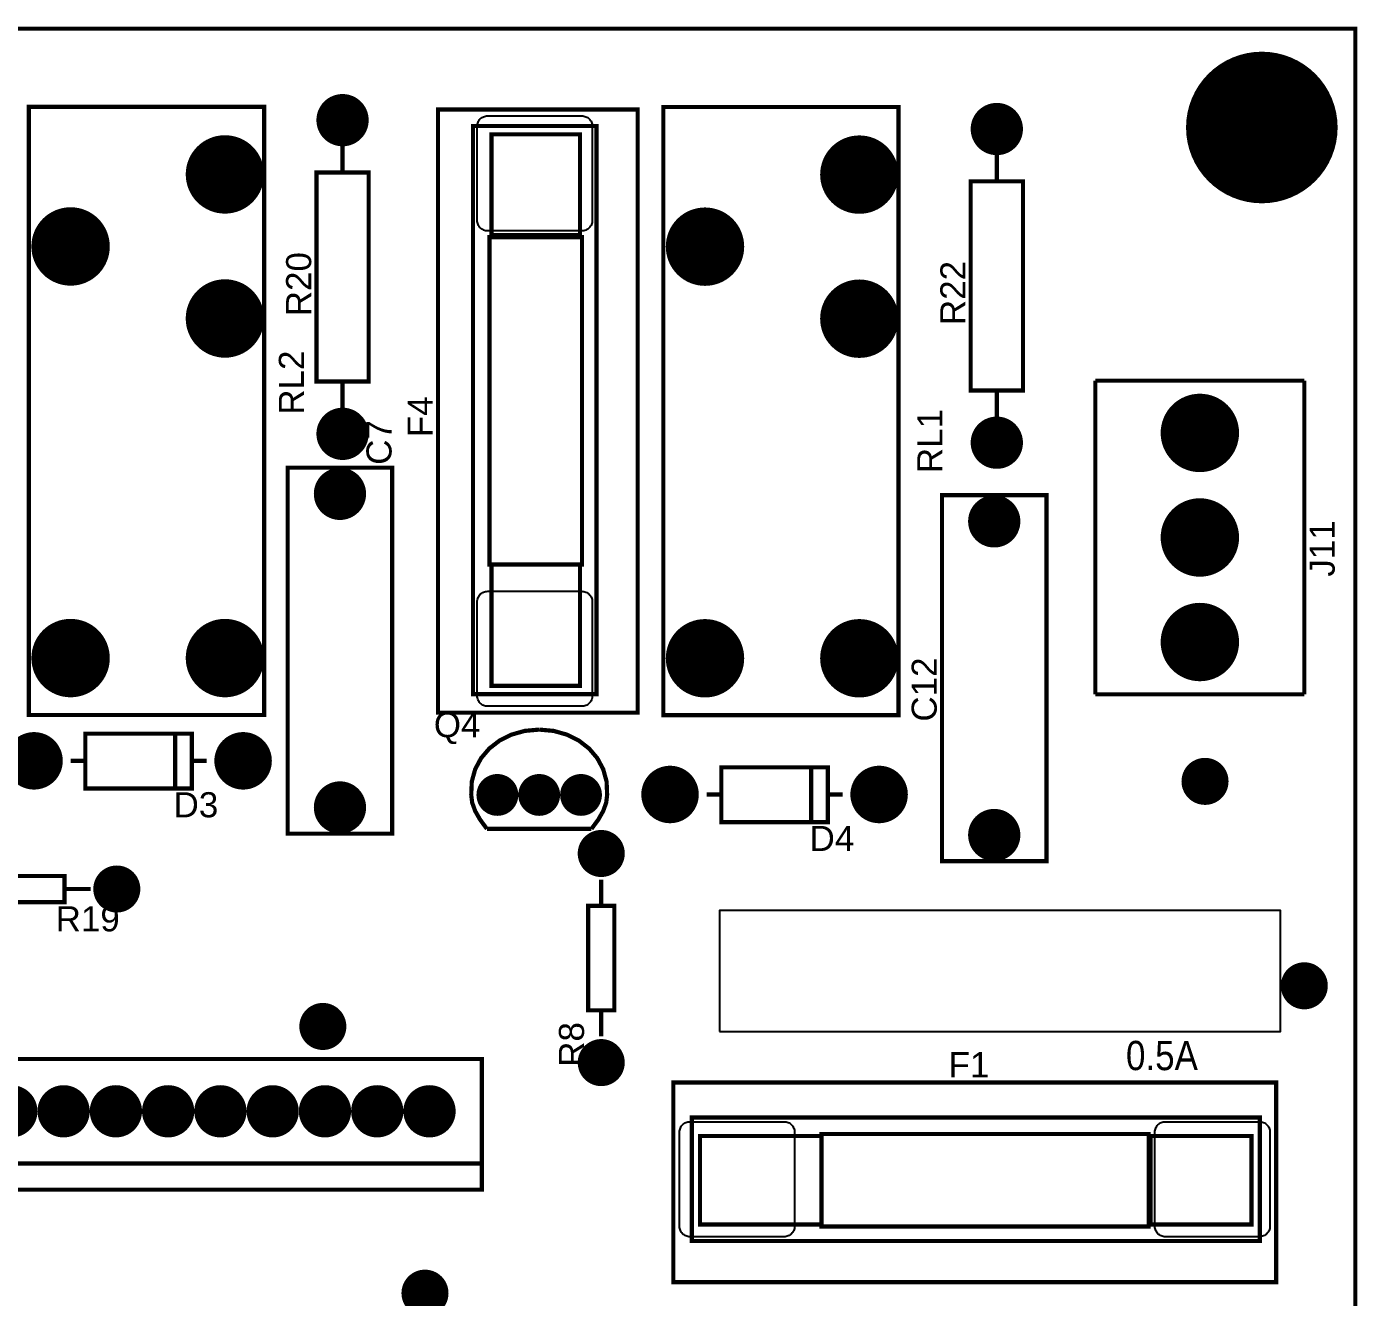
# Model space of a CAD drawing. Header units: inches. Extents: x -3.04 to 3.04, y -2.27 to 2.27.
# Drawn here: x 0.496 to 3.042, y -0.164 to 2.267 of the extents above; entities that cross this region are included whole.
import ezdxf

# ---------------------------------------------------------------- set-up
doc = ezdxf.new("R2010")
doc.units = ezdxf.units.IN
doc.layers.get('0').update_dxf_attribs({"linetype": 'CONTINUOUS'})

# ---------------------------------------------------------------- blocks, each defined once
blk = doc.blocks.new('EPAD')
at = {"const_width": 0.5}
blk.add_lwpolyline([(-0.25, 0, 1), (0.25, 0, 1)], format="xyb", close=True, dxfattribs=at)

msp = doc.modelspace()

# ---------------------------------------------------------------- linework, layer by layer
at = {"const_width": 0.008}
for points in [[(-2.896492, -2.262827), (3.038224, -2.262827), (3.038224, 2.262827), (-2.896492, 2.262827), (-2.896492, -2.262827)], [(-2.896492, -2.262827), (3.038224, -2.262827), (3.038224, 2.262827), (-2.896492, 2.262827), (-2.896492, -2.262827)], [(-2.896492, -2.262827), (3.038224, -2.262827), (3.038224, 2.262827), (-2.896492, 2.262827), (-2.896492, -2.262827)], [(0.500705, 0.950162), (0.950705, 0.950162), (0.950705, 2.113351), (0.500705, 2.113351), (0.500705, 0.950162)], [(0.500705, 0.950162), (0.950705, 0.950162), (0.950705, 2.113351), (0.500705, 2.113351), (0.500705, 0.950162)], [(0.500705, 0.950162), (0.950705, 0.950162), (0.950705, 2.113351), (0.500705, 2.113351), (0.500705, 0.950162)], [(1.714406, 0.949776), (2.164406, 0.949776), (2.164406, 2.112965), (1.714406, 2.112965), (1.714406, 0.949776)], [(1.714406, 0.949776), (2.164406, 0.949776), (2.164406, 2.112965), (1.714406, 2.112965), (1.714406, 0.949776)], [(1.714406, 0.949776), (2.164406, 0.949776), (2.164406, 2.112965), (1.714406, 2.112965), (1.714406, 0.949776)], [(1.283366, 0.954599), (1.665256, 0.954599), (1.665256, 2.108142), (1.283366, 2.108142), (1.283366, 0.954599)], [(1.283366, 0.954599), (1.665256, 0.954599), (1.665256, 2.108142), (1.283366, 2.108142), (1.283366, 0.954599)], [(1.283366, 0.954599), (1.665256, 0.954599), (1.665256, 2.108142), (1.283366, 2.108142), (1.283366, 0.954599)], [(1.350295, 0.990032), (1.586516, 0.990032), (1.586516, 2.076646), (1.350295, 2.076646), (1.350295, 0.990032)], [(1.350295, 0.990032), (1.586516, 0.990032), (1.586516, 2.076646), (1.350295, 2.076646), (1.350295, 0.990032)], [(1.350295, 0.990032), (1.586516, 0.990032), (1.586516, 2.076646), (1.350295, 2.076646), (1.350295, 0.990032)], [(1.385728, 1.867985), (1.55502, 1.867985), (1.55502, 2.060898), (1.385728, 2.060898), (1.385728, 1.867985)], [(1.385728, 1.867985), (1.55502, 1.867985), (1.55502, 2.060898), (1.385728, 2.060898), (1.385728, 1.867985)], [(1.385728, 1.867985), (1.55502, 1.867985), (1.55502, 2.060898), (1.385728, 2.060898), (1.385728, 1.867985)], [(1.100705, 1.987874), (1.100705, 2.037874)], [(1.100705, 1.987874), (1.100705, 2.037874)], [(1.100705, 1.987874), (1.100705, 2.037874)], [(2.352406, 1.970937), (2.352406, 2.020937)], [(2.352406, 1.970937), (2.352406, 2.020937)], [(2.352406, 1.970937), (2.352406, 2.020937)], [(1.050705, 1.587874), (1.150705, 1.587874), (1.150705, 1.987874), (1.050705, 1.987874), (1.050705, 1.587874)], [(1.050705, 1.587874), (1.150705, 1.587874), (1.150705, 1.987874), (1.050705, 1.987874), (1.050705, 1.587874)], [(1.050705, 1.587874), (1.150705, 1.587874), (1.150705, 1.987874), (1.050705, 1.987874), (1.050705, 1.587874)], [(2.302406, 1.570937), (2.402406, 1.570937), (2.402406, 1.970937), (2.302406, 1.970937), (2.302406, 1.570937)], [(2.302406, 1.570937), (2.402406, 1.570937), (2.402406, 1.970937), (2.302406, 1.970937), (2.302406, 1.570937)], [(2.302406, 1.570937), (2.402406, 1.570937), (2.402406, 1.970937), (2.302406, 1.970937), (2.302406, 1.570937)], [(1.381791, 1.238063), (1.558957, 1.238063), (1.558957, 1.864048), (1.381791, 1.864048), (1.381791, 1.238063)], [(1.381791, 1.238063), (1.558957, 1.238063), (1.558957, 1.864048), (1.381791, 1.864048), (1.381791, 1.238063)], [(1.381791, 1.238063), (1.558957, 1.238063), (1.558957, 1.864048), (1.381791, 1.864048), (1.381791, 1.238063)], [(1.100705, 1.537874), (1.100705, 1.587874)], [(1.100705, 1.537874), (1.100705, 1.587874)], [(1.100705, 1.537874), (1.100705, 1.587874)], [(2.94087, 1.589615), (2.54087, 1.589615)], [(2.54087, 1.589615), (2.54087, 0.989615)], [(2.94087, 1.589615), (2.54087, 1.589615)], [(2.54087, 1.589615), (2.54087, 0.989615)], [(2.94087, 1.589615), (2.54087, 1.589615)], [(2.54087, 1.589615), (2.54087, 0.989615)], [(2.94087, 0.989615), (2.94087, 1.589615)], [(2.94087, 0.989615), (2.94087, 1.589615)], [(2.94087, 0.989615), (2.94087, 1.589615)], [(2.352406, 1.520937), (2.352406, 1.570937)], [(2.352406, 1.520937), (2.352406, 1.570937)], [(2.352406, 1.520937), (2.352406, 1.570937)], [(0.995768, 0.723119), (1.195768, 0.723119), (1.195768, 1.423119), (0.995768, 1.423119), (0.995768, 0.723119)], [(0.995768, 0.723119), (1.195768, 0.723119), (1.195768, 1.423119), (0.995768, 1.423119), (0.995768, 0.723119)], [(0.995768, 0.723119), (1.195768, 0.723119), (1.195768, 1.423119), (0.995768, 1.423119), (0.995768, 0.723119)], [(2.247469, 0.670441), (2.447469, 0.670441), (2.447469, 1.370441), (2.247469, 1.370441), (2.247469, 0.670441)], [(2.247469, 0.670441), (2.447469, 0.670441), (2.447469, 1.370441), (2.247469, 1.370441), (2.247469, 0.670441)], [(2.247469, 0.670441), (2.447469, 0.670441), (2.447469, 1.370441), (2.247469, 1.370441), (2.247469, 0.670441)], [(1.385728, 1.00578), (1.55502, 1.00578), (1.55502, 1.238063), (1.385728, 1.238063), (1.385728, 1.00578)], [(1.385728, 1.00578), (1.55502, 1.00578), (1.55502, 1.238063), (1.385728, 1.238063), (1.385728, 1.00578)], [(1.385728, 1.00578), (1.55502, 1.00578), (1.55502, 1.238063), (1.385728, 1.238063), (1.385728, 1.00578)], [(2.94087, 0.989615), (2.54087, 0.989615)], [(2.94087, 0.989615), (2.54087, 0.989615)], [(2.94087, 0.989615), (2.54087, 0.989615)], [(0.608484, 0.809363), (0.812484, 0.809363), (0.812484, 0.914363), (0.608484, 0.914363), (0.608484, 0.809363)], [(0.608484, 0.809363), (0.812484, 0.809363), (0.812484, 0.914363), (0.608484, 0.914363), (0.608484, 0.809363)], [(0.608484, 0.809363), (0.812484, 0.809363), (0.812484, 0.914363), (0.608484, 0.914363), (0.608484, 0.809363)], [(0.780484, 0.810363), (0.780484, 0.913363)], [(0.780484, 0.810363), (0.780484, 0.913363)], [(0.780484, 0.810363), (0.780484, 0.913363)], [(1.346917, 0.797119), (1.347953, 0.822677), (1.354442, 0.846313), (1.36583, 0.867568), (1.381566, 0.885985), (1.401095, 0.901107), (1.423866, 0.912475), (1.449324, 0.919631), (1.476917, 0.922119)], [(1.346917, 0.797119), (1.347953, 0.822677), (1.354442, 0.846313), (1.36583, 0.867568), (1.381566, 0.885985), (1.401095, 0.901107), (1.423866, 0.912475), (1.449324, 0.919631), (1.476917, 0.922119)], [(1.346917, 0.797119), (1.347953, 0.822677), (1.354442, 0.846313), (1.36583, 0.867568), (1.381566, 0.885985), (1.401095, 0.901107), (1.423866, 0.912475), (1.449324, 0.919631), (1.476917, 0.922119)], [(1.606917, 0.797119), (1.605881, 0.822677), (1.599393, 0.846313), (1.588004, 0.867568), (1.572269, 0.885985), (1.552739, 0.901107), (1.529969, 0.912475), (1.504511, 0.919631), (1.476917, 0.922119)], [(1.606917, 0.797119), (1.605881, 0.822677), (1.599393, 0.846313), (1.588004, 0.867568), (1.572269, 0.885985), (1.552739, 0.901107), (1.529969, 0.912475), (1.504511, 0.919631), (1.476917, 0.922119)], [(1.606917, 0.797119), (1.605881, 0.822677), (1.599393, 0.846313), (1.588004, 0.867568), (1.572269, 0.885985), (1.552739, 0.901107), (1.529969, 0.912475), (1.504511, 0.919631), (1.476917, 0.922119)], [(0.608484, 0.862363), (0.580484, 0.862363)], [(0.608484, 0.862363), (0.580484, 0.862363)], [(0.608484, 0.862363), (0.580484, 0.862363)], [(0.840484, 0.862363), (0.812484, 0.862363)], [(0.840484, 0.862363), (0.812484, 0.862363)], [(0.840484, 0.862363), (0.812484, 0.862363)], [(1.825232, 0.744993), (2.029232, 0.744993), (2.029232, 0.849993), (1.825232, 0.849993), (1.825232, 0.744993)], [(1.825232, 0.744993), (2.029232, 0.744993), (2.029232, 0.849993), (1.825232, 0.849993), (1.825232, 0.744993)], [(1.825232, 0.744993), (2.029232, 0.744993), (2.029232, 0.849993), (1.825232, 0.849993), (1.825232, 0.744993)], [(1.997232, 0.745993), (1.997232, 0.848993)], [(1.997232, 0.745993), (1.997232, 0.848993)], [(1.997232, 0.745993), (1.997232, 0.848993)], [(1.346917, 0.797119), (1.348792, 0.782041), (1.354417, 0.766494), (1.363792, 0.750009), (1.376917, 0.732119)], [(1.346917, 0.797119), (1.348792, 0.782041), (1.354417, 0.766494), (1.363792, 0.750009), (1.376917, 0.732119)], [(1.346917, 0.797119), (1.348792, 0.782041), (1.354417, 0.766494), (1.363792, 0.750009), (1.376917, 0.732119)], [(1.606917, 0.797119), (1.605043, 0.782041), (1.599417, 0.766494), (1.590043, 0.750009), (1.576917, 0.732119)], [(1.606917, 0.797119), (1.605043, 0.782041), (1.599417, 0.766494), (1.590043, 0.750009), (1.576917, 0.732119)], [(1.606917, 0.797119), (1.605043, 0.782041), (1.599417, 0.766494), (1.590043, 0.750009), (1.576917, 0.732119)], [(1.825232, 0.797993), (1.797232, 0.797993)], [(1.825232, 0.797993), (1.797232, 0.797993)], [(1.825232, 0.797993), (1.797232, 0.797993)], [(2.057232, 0.797993), (2.029232, 0.797993)], [(2.057232, 0.797993), (2.029232, 0.797993)], [(2.057232, 0.797993), (2.029232, 0.797993)], [(1.376917, 0.732119), (1.576917, 0.732119)], [(1.376917, 0.732119), (1.576917, 0.732119)], [(1.376917, 0.732119), (1.576917, 0.732119)], [(0.368862, 0.592158), (0.568862, 0.592158), (0.568862, 0.642158), (0.368862, 0.642158), (0.368862, 0.592158)], [(0.368862, 0.592158), (0.568862, 0.592158), (0.568862, 0.642158), (0.368862, 0.642158), (0.368862, 0.592158)], [(0.368862, 0.592158), (0.568862, 0.592158), (0.568862, 0.642158), (0.368862, 0.642158), (0.368862, 0.592158)], [(1.595634, 0.585126), (1.595634, 0.635126)], [(1.595634, 0.585126), (1.595634, 0.635126)], [(1.595634, 0.585126), (1.595634, 0.635126)], [(0.618862, 0.617158), (0.568862, 0.617158)], [(0.618862, 0.617158), (0.568862, 0.617158)], [(0.618862, 0.617158), (0.568862, 0.617158)], [(1.570634, 0.385126), (1.620634, 0.385126), (1.620634, 0.585126), (1.570634, 0.585126), (1.570634, 0.385126)], [(1.570634, 0.385126), (1.620634, 0.385126), (1.620634, 0.585126), (1.570634, 0.585126), (1.570634, 0.385126)], [(1.570634, 0.385126), (1.620634, 0.385126), (1.620634, 0.585126), (1.570634, 0.585126), (1.570634, 0.385126)], [(1.595634, 0.335126), (1.595634, 0.385126)], [(1.595634, 0.335126), (1.595634, 0.385126)], [(1.595634, 0.335126), (1.595634, 0.385126)], [(-0.732925, 0.041961), (1.367075, 0.041961), (1.367075, 0.291961), (-0.732925, 0.291961), (-0.732925, 0.041961)], [(-0.732925, 0.041961), (1.367075, 0.041961), (1.367075, 0.291961), (-0.732925, 0.291961), (-0.732925, 0.041961)], [(-0.732925, 0.041961), (1.367075, 0.041961), (1.367075, 0.291961), (-0.732925, 0.291961), (-0.732925, 0.041961)], [(1.733429, -0.134811), (2.886972, -0.134811), (2.886972, 0.247079), (1.733429, 0.247079), (1.733429, -0.134811)], [(1.733429, -0.134811), (2.886972, -0.134811), (2.886972, 0.247079), (1.733429, 0.247079), (1.733429, -0.134811)], [(1.733429, -0.134811), (2.886972, -0.134811), (2.886972, 0.247079), (1.733429, 0.247079), (1.733429, -0.134811)], [(1.768862, -0.05607), (2.855476, -0.05607), (2.855476, 0.18015), (1.768862, 0.18015), (1.768862, -0.05607)], [(1.768862, -0.05607), (2.855476, -0.05607), (2.855476, 0.18015), (1.768862, 0.18015), (1.768862, -0.05607)], [(1.768862, -0.05607), (2.855476, -0.05607), (2.855476, 0.18015), (1.768862, 0.18015), (1.768862, -0.05607)], [(1.78461, -0.024574), (2.016894, -0.024574), (2.016894, 0.144717), (1.78461, 0.144717), (1.78461, -0.024574)], [(1.78461, -0.024574), (2.016894, -0.024574), (2.016894, 0.144717), (1.78461, 0.144717), (1.78461, -0.024574)], [(1.78461, -0.024574), (2.016894, -0.024574), (2.016894, 0.144717), (1.78461, 0.144717), (1.78461, -0.024574)], [(2.016894, -0.028511), (2.642878, -0.028511), (2.642878, 0.148654), (2.016894, 0.148654), (2.016894, -0.028511)], [(2.016894, -0.028511), (2.642878, -0.028511), (2.642878, 0.148654), (2.016894, 0.148654), (2.016894, -0.028511)], [(2.016894, -0.028511), (2.642878, -0.028511), (2.642878, 0.148654), (2.016894, 0.148654), (2.016894, -0.028511)], [(2.646815, -0.024574), (2.839728, -0.024574), (2.839728, 0.144717), (2.646815, 0.144717), (2.646815, -0.024574)], [(2.646815, -0.024574), (2.839728, -0.024574), (2.839728, 0.144717), (2.646815, 0.144717), (2.646815, -0.024574)], [(2.646815, -0.024574), (2.839728, -0.024574), (2.839728, 0.144717), (2.646815, 0.144717), (2.646815, -0.024574)], [(1.367075, 0.091961), (-0.732925, 0.091961)], [(1.367075, 0.091961), (-0.732925, 0.091961)], [(1.367075, 0.091961), (-0.732925, 0.091961)]]:
    msp.add_lwpolyline(points, dxfattribs=at)
for points in [[(1.358406, 1.896095), (1.358406, 2.076095), (1.358507, 2.078174), (1.358804, 2.080184), (1.359287, 2.082118), (1.359948, 2.083966), (1.360778, 2.085719), (1.361767, 2.087367), (1.362907, 2.088902), (1.364187, 2.090314), (1.365599, 2.091594), (1.367133, 2.092733), (1.368782, 2.093722), (1.370534, 2.094552), (1.372382, 2.095213), (1.374316, 2.095697), (1.376327, 2.095994), (1.378406, 2.096095), (1.558406, 2.096095), (1.560484, 2.095994), (1.562495, 2.095697), (1.564429, 2.095213), (1.566277, 2.094552), (1.568029, 2.093722), (1.569678, 2.092733), (1.571212, 2.091594), (1.572624, 2.090314), (1.573904, 2.088902), (1.575044, 2.087367), (1.576033, 2.085719), (1.576863, 2.083966), (1.577524, 2.082118), (1.578007, 2.080184), (1.578304, 2.078174), (1.578406, 2.076095), (1.578406, 1.896095), (1.578304, 1.894016), (1.578007, 1.892006), (1.577524, 1.890072), (1.576863, 1.888224), (1.576033, 1.886471), (1.575044, 1.884823), (1.573904, 1.883288), (1.572624, 1.881876), (1.571212, 1.880596), (1.569678, 1.879457), (1.568029, 1.878468), (1.566277, 1.877638), (1.564429, 1.876976), (1.562495, 1.876493), (1.560484, 1.876196), (1.558406, 1.876095), (1.378406, 1.876095), (1.376327, 1.876196), (1.374316, 1.876493), (1.372382, 1.876976), (1.370534, 1.877638), (1.368782, 1.878468), (1.367133, 1.879457), (1.365599, 1.880596), (1.364187, 1.881876), (1.362907, 1.883288), (1.361767, 1.884823), (1.360778, 1.886471), (1.359948, 1.888224), (1.359287, 1.890072), (1.358804, 1.892006), (1.358507, 1.894016), (1.358406, 1.896095)], [(1.358406, 0.986646), (1.358406, 1.166646), (1.358507, 1.168725), (1.358804, 1.170735), (1.359287, 1.172669), (1.359948, 1.174517), (1.360778, 1.17627), (1.361767, 1.177918), (1.362907, 1.179453), (1.364187, 1.180865), (1.365599, 1.182145), (1.367133, 1.183284), (1.368782, 1.184273), (1.370534, 1.185103), (1.372382, 1.185765), (1.374316, 1.186248), (1.376327, 1.186545), (1.378406, 1.186646), (1.558406, 1.186646), (1.560484, 1.186545), (1.562495, 1.186248), (1.564429, 1.185765), (1.566277, 1.185103), (1.568029, 1.184273), (1.569678, 1.183284), (1.571212, 1.182145), (1.572624, 1.180865), (1.573904, 1.179453), (1.575044, 1.177918), (1.576033, 1.17627), (1.576863, 1.174517), (1.577524, 1.172669), (1.578007, 1.170735), (1.578304, 1.168725), (1.578406, 1.166646), (1.578406, 0.986646), (1.578304, 0.984567), (1.578007, 0.982557), (1.577524, 0.980623), (1.576863, 0.978775), (1.576033, 0.977022), (1.575044, 0.975374), (1.573904, 0.973839), (1.572624, 0.972427), (1.571212, 0.971147), (1.569678, 0.970008), (1.568029, 0.969019), (1.566277, 0.968189), (1.564429, 0.967528), (1.562495, 0.967044), (1.560484, 0.966747), (1.558406, 0.966646), (1.378406, 0.966646), (1.376327, 0.966747), (1.374316, 0.967044), (1.372382, 0.967528), (1.370534, 0.968189), (1.368782, 0.969019), (1.367133, 0.970008), (1.365599, 0.971147), (1.364187, 0.972427), (1.362907, 0.973839), (1.361767, 0.975374), (1.360778, 0.977022), (1.359948, 0.978775), (1.359287, 0.980623), (1.358804, 0.982557), (1.358507, 0.984567), (1.358406, 0.986646)], [(1.765476, 0.17204), (1.945476, 0.17204), (1.947555, 0.171939), (1.949566, 0.171642), (1.9515, 0.171158), (1.953348, 0.170497), (1.9551, 0.169667), (1.956748, 0.168678), (1.958283, 0.167539), (1.959695, 0.166259), (1.960976, 0.164846), (1.962115, 0.163312), (1.963104, 0.161663), (1.963933, 0.159911), (1.964595, 0.158063), (1.965078, 0.156129), (1.965375, 0.154119), (1.965476, 0.15204), (1.965476, -0.02796), (1.965375, -0.030039), (1.965078, -0.03205), (1.964595, -0.033983), (1.963933, -0.035831), (1.963104, -0.037584), (1.962115, -0.039232), (1.960976, -0.040767), (1.959695, -0.042179), (1.958283, -0.043459), (1.956748, -0.044598), (1.9551, -0.045587), (1.953348, -0.046417), (1.9515, -0.047079), (1.949566, -0.047562), (1.947555, -0.047859), (1.945476, -0.04796), (1.765476, -0.04796), (1.763398, -0.047859), (1.761387, -0.047562), (1.759453, -0.047079), (1.757605, -0.046417), (1.755853, -0.045587), (1.754204, -0.044598), (1.75267, -0.043459), (1.751257, -0.042179), (1.749977, -0.040767), (1.748838, -0.039232), (1.747849, -0.037584), (1.747019, -0.035831), (1.746358, -0.033983), (1.745874, -0.03205), (1.745578, -0.030039), (1.745476, -0.02796), (1.745476, 0.15204), (1.745578, 0.154119), (1.745874, 0.156129), (1.746358, 0.158063), (1.747019, 0.159911), (1.747849, 0.161663), (1.748838, 0.163312), (1.749977, 0.164846), (1.751257, 0.166259), (1.75267, 0.167539), (1.754204, 0.168678), (1.755853, 0.169667), (1.757605, 0.170497), (1.759453, 0.171158), (1.761387, 0.171642), (1.763398, 0.171939), (1.765476, 0.17204)], [(2.674925, 0.17204), (2.854925, 0.17204), (2.857004, 0.171939), (2.859015, 0.171642), (2.860948, 0.171158), (2.862796, 0.170497), (2.864549, 0.169667), (2.866197, 0.168678), (2.867732, 0.167539), (2.869144, 0.166259), (2.870424, 0.164846), (2.871563, 0.163312), (2.872552, 0.161663), (2.873382, 0.159911), (2.874044, 0.158063), (2.874527, 0.156129), (2.874824, 0.154119), (2.874925, 0.15204), (2.874925, -0.02796), (2.874824, -0.030039), (2.874527, -0.03205), (2.874044, -0.033983), (2.873382, -0.035831), (2.872552, -0.037584), (2.871563, -0.039232), (2.870424, -0.040767), (2.869144, -0.042179), (2.867732, -0.043459), (2.866197, -0.044598), (2.864549, -0.045587), (2.862796, -0.046417), (2.860948, -0.047079), (2.859015, -0.047562), (2.857004, -0.047859), (2.854925, -0.04796), (2.674925, -0.04796), (2.672846, -0.047859), (2.670836, -0.047562), (2.668902, -0.047079), (2.667054, -0.046417), (2.665302, -0.045587), (2.663653, -0.044598), (2.662119, -0.043459), (2.660706, -0.042179), (2.659426, -0.040767), (2.658287, -0.039232), (2.657298, -0.037584), (2.656468, -0.035831), (2.655807, -0.033983), (2.655323, -0.03205), (2.655026, -0.030039), (2.654925, -0.02796), (2.654925, 0.15204), (2.655026, 0.154119), (2.655323, 0.156129), (2.655807, 0.158063), (2.656468, 0.159911), (2.657298, 0.161663), (2.658287, 0.163312), (2.659426, 0.164846), (2.660706, 0.166259), (2.662119, 0.167539), (2.663653, 0.168678), (2.665302, 0.169667), (2.667054, 0.170497), (2.668902, 0.171158), (2.670836, 0.171642), (2.672846, 0.171939), (2.674925, 0.17204)]]:
    msp.add_lwpolyline(points, close=True)
msp.add_lwpolyline([(1.821642, 0.344489), (2.89487, 0.344489), (2.89487, 0.575985), (1.821642, 0.575985), (1.821642, 0.344489)])

# ---------------------------------------------------------------- block references
for p, xscale, yscale in [((2.859413, 2.073851), 0.29, 0.29), ((1.100705, 2.087874), 0.1, 0.1), ((2.352406, 2.070937), 0.1, 0.1), ((0.875705, 1.984099), 0.15, 0.15), ((2.089406, 1.983713), 0.15, 0.15), ((0.580429, 1.846304), 0.15, 0.15), ((1.79413, 1.845918), 0.15, 0.15), ((0.875705, 1.708508), 0.15, 0.15), ((2.089406, 1.708122), 0.15, 0.15), ((2.74087, 1.489615), 0.15, 0.15), ((1.100705, 1.487874), 0.1, 0.1), ((2.352406, 1.470937), 0.1, 0.1), ((1.095768, 1.373119), 0.1, 0.1), ((2.347469, 1.320441), 0.1, 0.1), ((2.74087, 1.289615), 0.15, 0.15), ((2.74087, 1.089615), 0.15, 0.15), ((0.580429, 1.058902), 0.15, 0.15), ((0.875705, 1.058902), 0.15, 0.15), ((1.79413, 1.058516), 0.15, 0.15), ((2.089406, 1.058516), 0.15, 0.15), ((0.510484, 0.862363), 0.11, 0.11), ((0.910484, 0.862363), 0.11, 0.11), ((2.750717, 0.823086), 0.09, 0.09), ((1.727232, 0.797993), 0.11, 0.11), ((2.127232, 0.797993), 0.11, 0.11), ((1.095768, 0.773119), 0.1, 0.1), ((1.396917, 0.797119), 0.08, 0.08), ((1.476917, 0.797119), 0.08, 0.08), ((1.556917, 0.797119), 0.08, 0.08), ((2.347469, 0.720441), 0.1, 0.1), ((1.595634, 0.685126), 0.09, 0.09), ((0.668862, 0.617158), 0.09, 0.09), ((2.940661, 0.432025), 0.09, 0.09), ((1.063013, 0.354276), 0.09, 0.09), ((1.595634, 0.285126), 0.09, 0.09), ((0.467075, 0.191961), 0.1, 0.1), ((0.567075, 0.191961), 0.1, 0.1), ((0.667075, 0.191961), 0.1, 0.1), ((0.767075, 0.191961), 0.1, 0.1), ((0.867075, 0.191961), 0.1, 0.1), ((0.967075, 0.191961), 0.1, 0.1), ((1.067075, 0.191961), 0.1, 0.1), ((1.167075, 0.191961), 0.1, 0.1), ((1.267075, 0.191961), 0.1, 0.1), ((1.258413, -0.155946), 0.09, 0.09)]:
    msp.add_blockref('EPAD', p, dxfattribs=dict(xscale=xscale, yscale=yscale))

# ---------------------------------------------------------------- texts
at = {"width": 1.041667}
for s, p in [('R20', (1.040705, 1.712874)), ('R20', (1.040705, 1.712874)), ('R20', (1.040705, 1.712874)), ('R22', (2.292406, 1.695937)), ('R22', (2.292406, 1.695937)), ('R22', (2.292406, 1.695937)), ('RL2', (1.026831, 1.524496)), ('RL2', (1.026831, 1.524496)), ('RL2', (1.026831, 1.524496)), ('F4', (1.273366, 1.48137)), ('F4', (1.273366, 1.48137)), ('F4', (1.273366, 1.48137)), ('RL1', (2.248406, 1.412764)), ('RL1', (2.248406, 1.412764)), ('RL1', (2.248406, 1.412764)), ('C7', (1.194429, 1.42863)), ('C7', (1.194429, 1.42863)), ('C7', (1.194429, 1.42863)), ('J11', (2.99887, 1.214615)), ('J11', (2.99887, 1.214615)), ('J11', (2.99887, 1.214615)), ('C12', (2.237469, 0.937441)), ('C12', (2.237469, 0.937441)), ('C12', (2.237469, 0.937441)), ('R8', (1.562634, 0.277126)), ('R8', (1.562634, 0.277126)), ('R8', (1.562634, 0.277126))]:
    msp.add_text(s, height=0.048, rotation=90, dxfattribs=at).set_placement(p)
for s, height, width, p in [('Q4', 0.048, 1.041667, (1.275343, 0.907449)), ('Q4', 0.048, 1.041667, (1.275343, 0.907449)), ('Q4', 0.048, 1.041667, (1.275343, 0.907449)), ('D3', 0.048, 1.041667, (0.777484, 0.754363)), ('D3', 0.048, 1.041667, (0.777484, 0.754363)), ('D3', 0.048, 1.041667, (0.777484, 0.754363)), ('D4', 0.048, 1.041667, (1.994232, 0.689993)), ('D4', 0.048, 1.041667, (1.994232, 0.689993)), ('D4', 0.048, 1.041667, (1.994232, 0.689993)), ('R19', 0.048, 1.041667, (0.551862, 0.536158)), ('R19', 0.048, 1.041667, (0.551862, 0.536158)), ('R19', 0.048, 1.041667, (0.551862, 0.536158)), ('0.5A', 0.056, 0.892857, (2.599571, 0.270693)), ('0.5A', 0.056, 0.892857, (2.599571, 0.270693)), ('0.5A', 0.056, 0.892857, (2.599571, 0.270693)), ('F1', 0.048, 1.041667, (2.260201, 0.257079)), ('F1', 0.048, 1.041667, (2.260201, 0.257079)), ('F1', 0.048, 1.041667, (2.260201, 0.257079))]:
    msp.add_text(s, height=height, dxfattribs=dict(width=width)).set_placement(p)

doc.saveas('drawing.dxf')
